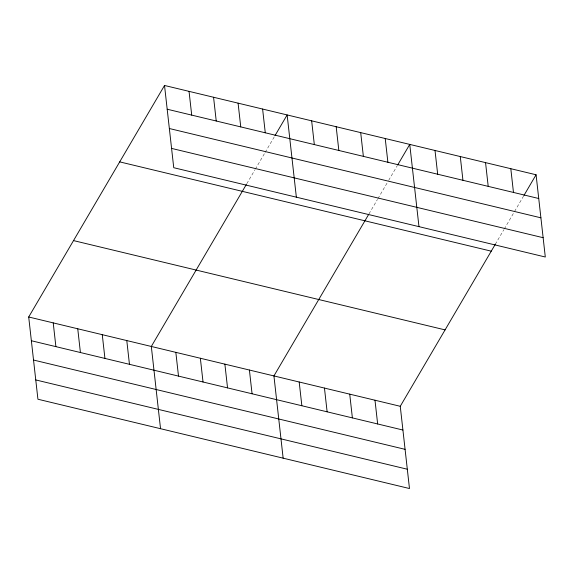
<?xml version="1.0" encoding="UTF-8"?>
<svg xmlns="http://www.w3.org/2000/svg" width="574" height="574" viewBox="0 0 574 574"><rect width="100%" height="100%" fill="white"/><g stroke="black" fill="none" stroke-linecap="round" stroke-linejoin="round"><path stroke-width="0.43" stroke-dasharray="2.87 2.15" d="M246.798 183.702L254.863 169.947M255.308 169.187L264.722 153.136M265.174 152.375L274.587 136.332M368.96 213.93L377.477 199.415M377.922 198.654L387.335 182.611M388.684 180.315L397.194 165.8M495.29 244.294L503.807 229.779M504.252 229.012L513.665 212.968M514.562 211.44L523.524 196.157"/><path stroke-width="0.86" d="M495.29 244.294L400.257 406.292L409.477 488.531L37.927 399.231L28.7 316.992L164.523 85.469L536.073 174.769L545.3 257.009L173.743 167.708L164.523 85.469M246.346 184.462L151.314 346.459L160.541 428.699M275.032 135.564L287.136 114.936L296.356 197.176M368.515 214.698L273.927 375.927L283.147 458.167M397.646 165.032L409.75 144.404L418.97 226.644M523.976 195.397L536.073 174.769M167.185 109.218L538.742 198.511M169.352 128.519L540.902 217.819M171.583 148.408L543.133 237.701M119.701 161.875L491.258 251.168M73.522 240.592L445.072 329.885M28.7 316.992L400.257 406.292M31.362 340.741L402.919 430.034M33.529 360.042L405.086 449.342M35.76 379.931L407.31 469.223M510.81 168.699L513.472 192.441M485.547 162.621L488.209 186.371M460.276 156.551L462.945 180.293M435.013 150.481L437.675 174.223M385.226 138.513L387.888 162.255M360.702 132.623L363.364 156.365M374.987 400.221L377.649 423.964M336.177 126.725L338.839 150.474M349.724 394.144L352.386 417.894M311.653 120.834L314.322 144.576M324.454 388.074L327.123 411.816M299.19 382.004L301.852 405.746M262.612 109.046L265.274 132.788M238.088 103.148L240.75 126.897M249.403 370.036L252.065 393.778M213.564 97.257L216.233 120.999M224.879 364.138L227.541 387.888M189.047 91.366L191.709 115.109M200.355 358.248L203.024 381.99M175.838 352.357L178.5 376.099M126.789 340.569L129.451 364.311M102.265 334.671L104.934 358.42M77.748 328.78L80.41 352.522M53.224 322.889L55.886 346.631"/></g></svg>
